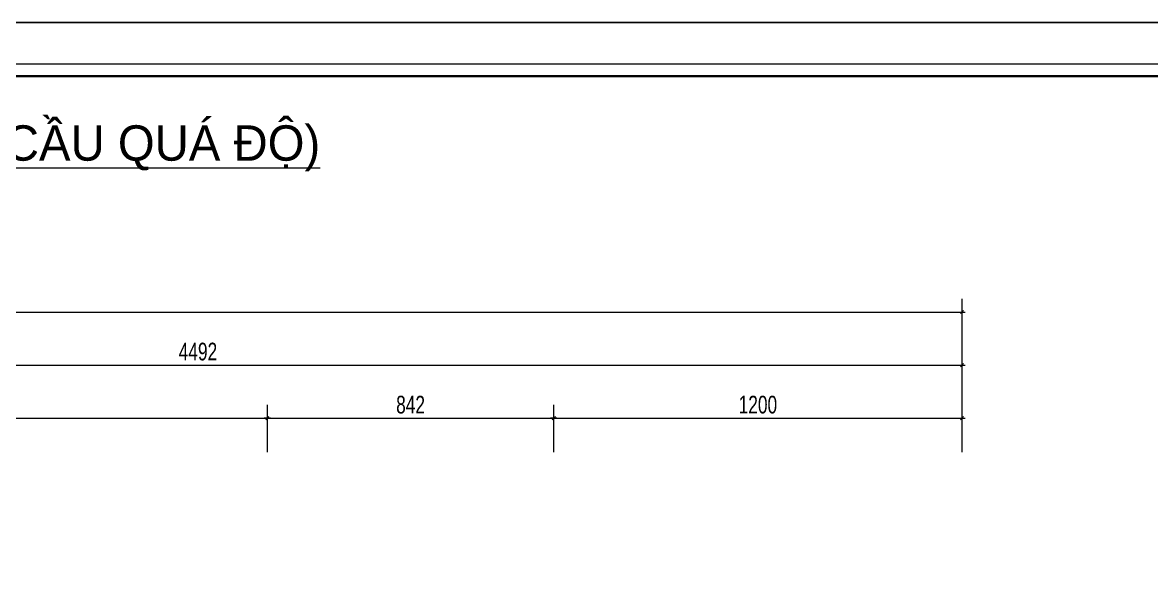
# Model space of a CAD drawing. Header units: millimetres. Extents: x -95488 to 835450, y -398213 to -214134.
# Drawn here: x 81170 to 114353, y -243836 to -227550 of the extents above; entities that cross this region are included whole.
import ezdxf
from ezdxf.enums import TextEntityAlignment as Align

# ---------------------------------------------------------------- set-up
doc = ezdxf.new("R2010")
doc.units = ezdxf.units.MM
doc.header["$MEASUREMENT"] = 0
doc.linetypes.add('HIDDEN', pattern=[0.375, 0.25, -0.125])
doc.layers.add('00 MV', color=3, linetype='Continuous', plot=False)
for name, color, linetype, lineweight in [('01 TEXT', 7, 'Continuous', 13), ('DIM', 177, 'Continuous', 20), ('TEXT', 2, 'Continuous', 20)]:
    doc.layers.add(name, color=color, linetype=linetype, lineweight=lineweight)
doc.layers.add('Net vang', color=2, linetype='Continuous')
doc.styles.add('TBV', font='VHHELS_0.TTF', dxfattribs={"width": 0.9, "height": 320})
doc.styles.add('TXTDIM', font='VNARIAL_0.TTF', dxfattribs={"width": 0.7})
doc.dimstyles.new('DIM 260', dxfattribs={"dimscale": 260, "dimtxt": 2, "dimasz": 0.3, "dimexe": 1.5, "dimexo": 0, "dimgap": 0.5, "dimtad": 1, "dimdec": 0, "dimzin": 12, "dimdsep": 46, "dimtxsty": 'TXTDIM', "dimblk": 'SLASH', "dimcen": 1.5, "dimclrd": 256, "dimclre": 256, "dimclrt": 2, "dimadec": 0, "dimazin": 0, "dimtfac": 1, "dimtdec": 0, "dimtix": 1, "dimtmove": 0, "dimatfit": 3, "dimldrblk": 'DOT', "dimfxl": 2, "dimtolj": 1, "dimtzin": 0, "dimlwd": 9, "dimlwe": 9, "dimarcsym": 1})

# ---------------------------------------------------------------- blocks, each defined once
blk = doc.blocks.new('SLASH')
at = {"layer": 'DIM', "color": 16, "linetype": 'Continuous'}
for p, q in [((-1.2, 0), (1.2, 0)), ((-0.6, -0.6), (0.6, 0.6))]:
    blk.add_line(p, q, dxfattribs=at)
blk = doc.blocks.new('*D95')
at = {"layer": 'Defpoints', "color": 0}
for p in [(108785, -237623), (63865, -240181), (108785, -240181)]:
    blk.add_point(p, dxfattribs=at)
at = {"layer": 'DIM', "lineweight": 9}
for p, q in [((63865, -240181), (63865, -237233)), ((108785, -240181), (108785, -237233)), ((63943, -237623), (108707, -237623))]:
    blk.add_line(p, q, dxfattribs=at)
at = {"layer": 'DIM', "lineweight": 9, "xscale": 78, "yscale": 78, "zscale": 78, "rotation": 180}
blk.add_blockref('SLASH', (63865, -237623), dxfattribs=at)
at = {"layer": 'DIM', "lineweight": 9, "xscale": 78, "yscale": 78, "zscale": 78}
blk.add_blockref('SLASH', (108785, -237623), dxfattribs=at)
at = {"layer": 'DIM', "color": 2, "insert": (86325, -237228), "char_height": 520, "attachment_point": 5, "style": 'TXTDIM'}
blk.add_mtext('\\A1;4492', dxfattribs=at)
blk = doc.blocks.new('_Dot')
at = {"color": 0, "linetype": 'ByBlock', "lineweight": -2}
blk.add_line((-0.5, 0), (-1, 0), dxfattribs=at)
at = {"color": 0, "linetype": 'ByBlock', "const_width": 0.5}
blk.add_lwpolyline([(-0.25, 0, 1), (0.25, 0, 1)], format="xyb", close=True, dxfattribs=at)
blk = doc.blocks.new('*D98')
at = {"layer": 'Defpoints', "color": 0}
for p in [(88365, -239183), (64705, -240181), (88365, -240181)]:
    blk.add_point(p, dxfattribs=at)
at = {"layer": 'DIM', "lineweight": 9}
for p, q in [((64705, -240181), (64705, -238793)), ((88365, -240181), (88365, -238793)), ((64783, -239183), (88287, -239183))]:
    blk.add_line(p, q, dxfattribs=at)
at = {"layer": 'DIM', "lineweight": 9, "xscale": 78, "yscale": 78, "zscale": 78, "rotation": 180}
blk.add_blockref('SLASH', (64705, -239183), dxfattribs=at)
at = {"layer": 'DIM', "lineweight": 9, "xscale": 78, "yscale": 78, "zscale": 78}
blk.add_blockref('SLASH', (88365, -239183), dxfattribs=at)
at = {"layer": 'DIM', "color": 2, "insert": (76535, -238788), "char_height": 520, "attachment_point": 5, "style": 'TXTDIM'}
blk.add_mtext('\\A1;2366', dxfattribs=at)
blk = doc.blocks.new('*D99')
at = {"layer": 'Defpoints', "color": 0}
for p in [(96785, -239183), (88365, -240181), (96785, -240181)]:
    blk.add_point(p, dxfattribs=at)
at = {"layer": 'DIM', "lineweight": 9}
for p, q in [((88365, -240181), (88365, -238793)), ((96785, -240181), (96785, -238793)), ((88443, -239183), (96707, -239183))]:
    blk.add_line(p, q, dxfattribs=at)
at = {"layer": 'DIM', "lineweight": 9, "xscale": 78, "yscale": 78, "zscale": 78, "rotation": 180}
blk.add_blockref('SLASH', (88365, -239183), dxfattribs=at)
at = {"layer": 'DIM', "lineweight": 9, "xscale": 78, "yscale": 78, "zscale": 78}
blk.add_blockref('SLASH', (96785, -239183), dxfattribs=at)
at = {"layer": 'DIM', "color": 2, "insert": (92575, -238788), "char_height": 520, "attachment_point": 5, "style": 'TXTDIM'}
blk.add_mtext('\\A1;842', dxfattribs=at)
blk = doc.blocks.new('*D100')
at = {"layer": 'Defpoints', "color": 0}
for p in [(108785, -239183), (96785, -240181), (108785, -240181)]:
    blk.add_point(p, dxfattribs=at)
at = {"layer": 'DIM', "lineweight": 9}
for p, q in [((96785, -240181), (96785, -238793)), ((108785, -240181), (108785, -238793)), ((96863, -239183), (108707, -239183))]:
    blk.add_line(p, q, dxfattribs=at)
at = {"layer": 'DIM', "lineweight": 9, "xscale": 78, "yscale": 78, "zscale": 78, "rotation": 180}
blk.add_blockref('SLASH', (96785, -239183), dxfattribs=at)
at = {"layer": 'DIM', "lineweight": 9, "xscale": 78, "yscale": 78, "zscale": 78}
blk.add_blockref('SLASH', (108785, -239183), dxfattribs=at)
at = {"layer": 'DIM', "color": 2, "insert": (102785, -238788), "char_height": 520, "attachment_point": 5, "style": 'TXTDIM'}
blk.add_mtext('\\A1;1200', dxfattribs=at)
blk = doc.blocks.new('*D108')
at = {"layer": 'Defpoints', "color": 0}
for p in [(108785, -236063), (34064, -240181), (108785, -240181)]:
    blk.add_point(p, dxfattribs=at)
at = {"layer": 'DIM', "lineweight": 9}
for p, q in [((34064, -240181), (34064, -235673)), ((108785, -240181), (108785, -235673)), ((34142, -236063), (108707, -236063))]:
    blk.add_line(p, q, dxfattribs=at)
at = {"layer": 'DIM', "lineweight": 9, "xscale": 78, "yscale": 78, "zscale": 78, "rotation": 180}
blk.add_blockref('SLASH', (34064, -236063), dxfattribs=at)
at = {"layer": 'DIM', "lineweight": 9, "xscale": 78, "yscale": 78, "zscale": 78}
blk.add_blockref('SLASH', (108785, -236063), dxfattribs=at)
at = {"layer": 'DIM', "color": 2, "insert": (71424, -235668), "char_height": 520, "attachment_point": 5, "style": 'TXTDIM'}
blk.add_mtext('\\A1;10492', dxfattribs=at)

msp = doc.modelspace()

# ---------------------------------------------------------------- linework, layer by layer
at = {"layer": '00 MV', "color": 3, "linetype": 'HIDDEN', "ltscale": 0.1}
msp.add_lwpolyline([(22297, -304398.1), (130981.6, -304398.1), (130981.6, -227550.5), (22297, -227550.5)], close=True, dxfattribs=at)
at = {"layer": '01 TEXT', "linetype": 'Continuous'}
msp.add_lwpolyline([(27285.2, -303134.8), (27285.2, -228762.2), (129626.9, -228762.2), (129626.9, -303134.8)], close=True, dxfattribs=at)
at = {"layer": '01 TEXT', "color": 4, "const_width": 64.7}
msp.add_lwpolyline([(27651.1, -302768.8), (27651.1, -229128.1), (129261, -229128.1), (129261, -302768.8)], close=True, dxfattribs=at)
at = {"layer": 'Net vang'}
msp.add_lwpolyline([(22297, -227550.5), (130981.6, -227550.5), (130981.6, -304398.1), (22297, -304398.1)], close=True, dxfattribs=at)

# ---------------------------------------------------------------- texts
at = {"layer": 'TEXT', "style": 'TBV'}
msp.add_text('%%UmÆt c¾t ngang kÌ a-a (c¾t qua cÇu qu¸ ®é)', height=1040, dxfattribs=at).set_placement((73307.3, -231091.9), align=Align.MIDDLE_CENTER)

# ---------------------------------------------------------------- dimensions: what is measured, and where the dimension line sits
at = {"layer": 'DIM'}
dim = msp.add_linear_dim(base=(108784.7, -236063.4), p1=(34063.7, -240181), p2=(108784.7, -240181), text='10492', dimstyle='DIM 260', dxfattribs=at)
dim.commit()
dim.dimension.update_dxf_attribs({"geometry": '*D108', "text_midpoint": (71424.2, -235668.1)})
for base, p1, p2, picture, middle in [((108784.7, -237623.4), (63864.7, -240181), (108784.7, -240181), '*D95', (86324.7, -237228.1)), ((96784.7, -239183.4), (88364.7, -240181), (96784.7, -240181), '*D99', (92574.7, -238788.1)), ((108784.7, -239183.4), (96784.7, -240181), (108784.7, -240181), '*D100', (102784.7, -238788.1))]:
    dim = msp.add_linear_dim(base=base, p1=p1, p2=p2, dimstyle='DIM 260', override={"dimlfac": 0.1}, dxfattribs=at)
    dim.commit()
    dim.dimension.update_dxf_attribs({"geometry": picture, "text_midpoint": middle})
dim = msp.add_linear_dim(base=(88364.7, -239183.4), p1=(64705.4, -240181), p2=(88364.7, -240181), text='2366', dimstyle='DIM 260', override={"dimlfac": 0.1}, dxfattribs=at)
dim.commit()
dim.dimension.update_dxf_attribs({"geometry": '*D98', "text_midpoint": (76535.1, -238787.7)})

doc.saveas('drawing.dxf')
